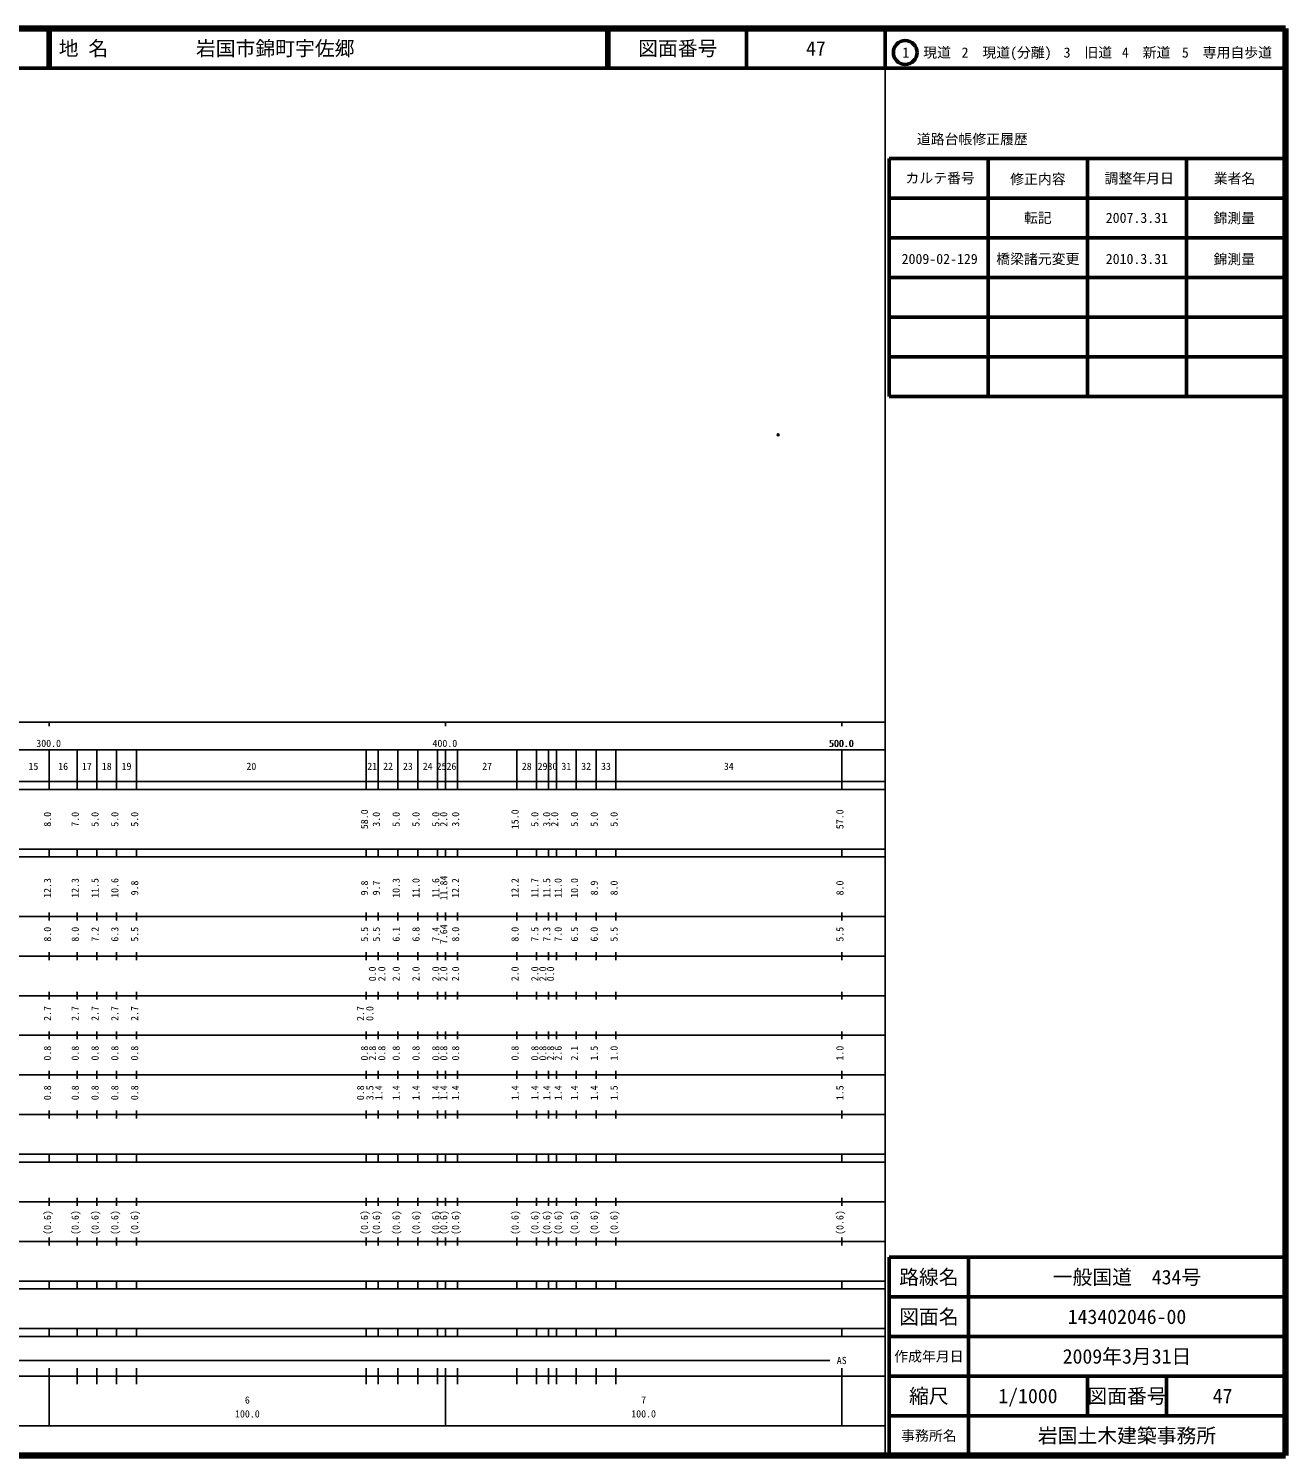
# Model space of a CAD drawing. Units: millimetres on the paper. Extents: x 40 to 680, y 20 to 380.
# Drawn here: x 362.8 to 680, y 20 to 380 of the extents above; entities that cross this region are included whole.
import ezdxf
from ezdxf.enums import TextEntityAlignment as Align

# ---------------------------------------------------------------- set-up
doc = ezdxf.new("R2010")
doc.units = ezdxf.units.MM
doc.header["$PDMODE"] = 32
doc.header["$PDSIZE"] = 0.5
doc.layers.add('M-OTRS', color=6, linetype='Continuous')
doc.layers.add('M-TTL-TXT', color=7, linetype='Continuous')
for name, color, linetype, lineweight in [('M-TTL', 2, 'Continuous', 140), ('M-TTL-BAND', 7, 'Continuous', 25), ('M-TTL-FRAM', 2, 'Continuous', 50), ('M-TTL-LINE', 7, 'Continuous', 50)]:
    doc.layers.add(name, color=color, linetype=linetype, lineweight=lineweight)
doc.styles.add('ＭＳ ゴシック', font='')
doc.styles.get('ＭＳ ゴシック').set_extended_font_data('MS Gothic')

msp = doc.modelspace()

# ---------------------------------------------------------------- linework, layer by layer
at = {"layer": 'M-OTRS'}
msp.add_point((551.944, 277.527), dxfattribs=at)
at = {"layer": 'M-TTL'}
for p, q in [((680, 380), (40, 380)), ((680, 20), (680, 380)), ((40, 20), (680, 20))]:
    msp.add_line(p, q, dxfattribs=at)
at = {"layer": 'M-TTL-BAND'}
for p, q in [((579, 20), (579, 370)), ((40, 205), (579, 205)), ((368, 205), (368, 204)), ((468, 205), (468, 204)), ((568, 205), (568, 204)), ((68, 198), (579, 198)), ((368, 188), (368, 198)), ((375, 188), (375, 198)), ((380, 188), (380, 198)), ((385, 188), (385, 198)), ((390, 188), (390, 198)), ((448, 188), (448, 198)), ((451, 188), (451, 198)), ((456, 188), (456, 198)), ((461, 188), (461, 198)), ((466, 188), (466, 198)), ((468, 188), (468, 198)), ((471, 188), (471, 198)), ((486, 188), (486, 198)), ((491, 188), (491, 198)), ((494, 188), (494, 198)), ((496, 188), (496, 198)), ((501, 188), (501, 198)), ((506, 188), (506, 198)), ((511, 188), (511, 198)), ((568, 188), (568, 198)), ((40, 190), (579, 190)), ((40, 188), (579, 188)), ((40, 173), (579, 173)), ((368, 171), (368, 173)), ((375, 171), (375, 173)), ((380, 171), (380, 173)), ((385, 171), (385, 173)), ((390, 171), (390, 173)), ((448, 171), (448, 173)), ((451, 171), (451, 173)), ((456, 171), (456, 173)), ((461, 171), (461, 173)), ((466, 171), (466, 173)), ((468, 171), (468, 173)), ((471, 171), (471, 173)), ((486, 171), (486, 173)), ((491, 171), (491, 173)), ((494, 171), (494, 173)), ((496, 171), (496, 173)), ((501, 171), (501, 173)), ((506, 171), (506, 173)), ((511, 171), (511, 173)), ((568, 171), (568, 173)), ((40, 171), (579, 171)), ((40, 156), (579, 156)), ((368, 155), (368, 157)), ((375, 155), (375, 157)), ((380, 155), (380, 157)), ((385, 155), (385, 157)), ((390, 155), (390, 157)), ((448, 155), (448, 157)), ((451, 155), (451, 157)), ((456, 155), (456, 157)), ((461, 155), (461, 157)), ((466, 155), (466, 157)), ((468, 155), (468, 157)), ((471, 155), (471, 157)), ((486, 155), (486, 157)), ((491, 155), (491, 157)), ((494, 155), (494, 157)), ((496, 155), (496, 157)), ((501, 155), (501, 157)), ((506, 155), (506, 157)), ((511, 155), (511, 157)), ((568, 155), (568, 157)), ((46, 146), (579, 146)), ((368, 145), (368, 147)), ((375, 145), (375, 147)), ((380, 145), (380, 147)), ((385, 145), (385, 147)), ((390, 145), (390, 147)), ((448, 145), (448, 147)), ((451, 145), (451, 147)), ((456, 145), (456, 147)), ((461, 145), (461, 147)), ((466, 145), (466, 147)), ((468, 145), (468, 147)), ((471, 145), (471, 147)), ((486, 145), (486, 147)), ((491, 145), (491, 147)), ((494, 145), (494, 147)), ((496, 145), (496, 147)), ((501, 145), (501, 147)), ((506, 145), (506, 147)), ((511, 145), (511, 147)), ((568, 145), (568, 147)), ((368, 135), (368, 137)), ((375, 135), (375, 137)), ((380, 135), (380, 137)), ((385, 135), (385, 137)), ((390, 135), (390, 137)), ((448, 135), (448, 137)), ((451, 135), (451, 137)), ((456, 135), (456, 137)), ((461, 135), (461, 137)), ((466, 135), (466, 137)), ((468, 135), (468, 137)), ((471, 135), (471, 137)), ((486, 135), (486, 137)), ((491, 135), (491, 137)), ((494, 135), (494, 137)), ((496, 135), (496, 137)), ((501, 135), (501, 137)), ((506, 135), (506, 137)), ((511, 135), (511, 137)), ((568, 135), (568, 137)), ((52, 136), (579, 136)), ((46, 126), (579, 126)), ((368, 125), (368, 127)), ((375, 125), (375, 127)), ((380, 125), (380, 127)), ((385, 125), (385, 127)), ((390, 125), (390, 127)), ((448, 125), (448, 127)), ((451, 125), (451, 127)), ((456, 125), (456, 127)), ((461, 125), (461, 127)), ((466, 125), (466, 127)), ((468, 125), (468, 127)), ((471, 125), (471, 127)), ((486, 125), (486, 127)), ((491, 125), (491, 127)), ((494, 125), (494, 127)), ((496, 125), (496, 127)), ((501, 125), (501, 127)), ((506, 125), (506, 127)), ((511, 125), (511, 127)), ((568, 125), (568, 127)), ((52, 116), (579, 116)), ((368, 115), (368, 117)), ((375, 115), (375, 117)), ((380, 115), (380, 117)), ((385, 115), (385, 117)), ((390, 115), (390, 117)), ((448, 115), (448, 117)), ((451, 115), (451, 117)), ((456, 115), (456, 117)), ((461, 115), (461, 117)), ((466, 115), (466, 117)), ((468, 115), (468, 117)), ((471, 115), (471, 117)), ((486, 115), (486, 117)), ((491, 115), (491, 117)), ((494, 115), (494, 117)), ((496, 115), (496, 117)), ((501, 115), (501, 117)), ((506, 115), (506, 117)), ((511, 115), (511, 117)), ((568, 115), (568, 117)), ((46, 106), (579, 106)), ((368, 105), (368, 107)), ((375, 105), (375, 107)), ((380, 105), (380, 107)), ((385, 105), (385, 107)), ((390, 105), (390, 107)), ((448, 105), (448, 107)), ((451, 105), (451, 107)), ((456, 105), (456, 107)), ((461, 105), (461, 107)), ((466, 105), (466, 107)), ((468, 105), (468, 107)), ((471, 105), (471, 107)), ((486, 105), (486, 107)), ((491, 105), (491, 107)), ((494, 105), (494, 107)), ((496, 105), (496, 107)), ((501, 105), (501, 107)), ((506, 105), (506, 107)), ((511, 105), (511, 107)), ((568, 105), (568, 107)), ((40, 96), (579, 96)), ((40, 94), (579, 94)), ((368, 94), (368, 96)), ((375, 94), (375, 96)), ((380, 94), (380, 96)), ((385, 94), (385, 96)), ((390, 94), (390, 96)), ((448, 94), (448, 96)), ((451, 94), (451, 96)), ((456, 94), (456, 96)), ((461, 94), (461, 96)), ((466, 94), (466, 96)), ((468, 94), (468, 96)), ((471, 94), (471, 96)), ((486, 94), (486, 96)), ((491, 94), (491, 96)), ((494, 94), (494, 96)), ((496, 94), (496, 96)), ((501, 94), (501, 96)), ((506, 94), (506, 96)), ((511, 94), (511, 96)), ((568, 94), (568, 96)), ((49, 84), (579, 84)), ((368, 83), (368, 85)), ((375, 83), (375, 85)), ((380, 83), (380, 85)), ((385, 83), (385, 85)), ((390, 83), (390, 85)), ((448, 83), (448, 85)), ((451, 83), (451, 85)), ((456, 83), (456, 85)), ((461, 83), (461, 85)), ((466, 83), (466, 85)), ((468, 83), (468, 85)), ((471, 83), (471, 85)), ((486, 83), (486, 85)), ((491, 83), (491, 85)), ((494, 83), (494, 85)), ((496, 83), (496, 85)), ((501, 83), (501, 85)), ((506, 83), (506, 85)), ((511, 83), (511, 85)), ((568, 83), (568, 85)), ((40, 74), (579, 74)), ((368, 73), (368, 75)), ((375, 73), (375, 75)), ((380, 73), (380, 75)), ((385, 73), (385, 75)), ((390, 73), (390, 75)), ((448, 73), (448, 75)), ((451, 73), (451, 75)), ((456, 73), (456, 75)), ((461, 73), (461, 75)), ((466, 73), (466, 75)), ((468, 73), (468, 75)), ((471, 73), (471, 75)), ((486, 73), (486, 75)), ((491, 73), (491, 75)), ((494, 73), (494, 75)), ((496, 73), (496, 75)), ((501, 73), (501, 75)), ((506, 73), (506, 75)), ((511, 73), (511, 75)), ((568, 73), (568, 75)), ((40, 64), (579, 64)), ((40, 62), (579, 62)), ((368, 62), (368, 64)), ((375, 62), (375, 64)), ((380, 62), (380, 64)), ((385, 62), (385, 64)), ((390, 62), (390, 64)), ((448, 62), (448, 64)), ((451, 62), (451, 64)), ((456, 62), (456, 64)), ((461, 62), (461, 64)), ((466, 62), (466, 64)), ((468, 62), (468, 64)), ((471, 62), (471, 64)), ((486, 62), (486, 64)), ((491, 62), (491, 64)), ((494, 62), (494, 64)), ((496, 62), (496, 64)), ((501, 62), (501, 64)), ((506, 62), (506, 64)), ((511, 62), (511, 64)), ((568, 62), (568, 64)), ((40, 52), (579, 52)), ((368, 50), (368, 52)), ((375, 50), (375, 52)), ((380, 50), (380, 52)), ((385, 50), (385, 52)), ((390, 50), (390, 52)), ((448, 50), (448, 52)), ((451, 50), (451, 52)), ((456, 50), (456, 52)), ((461, 50), (461, 52)), ((466, 50), (466, 52)), ((468, 50), (468, 52)), ((471, 50), (471, 52)), ((486, 50), (486, 52)), ((491, 50), (491, 52)), ((494, 50), (494, 52)), ((496, 50), (496, 52)), ((501, 50), (501, 52)), ((506, 50), (506, 52)), ((511, 50), (511, 52)), ((568, 50), (568, 52)), ((40, 50), (579, 50)), ((71, 44), (565, 44)), ((40, 40), (579, 40)), ((368, 27.5), (368, 42)), ((375, 38), (375, 42)), ((380, 38), (380, 42)), ((385, 38), (385, 42)), ((390, 38), (390, 42)), ((448, 38), (448, 42)), ((451, 38), (451, 42)), ((456, 38), (456, 42)), ((461, 38), (461, 42)), ((466, 38), (466, 42)), ((468, 27.5), (468, 42)), ((471, 38), (471, 42)), ((486, 38), (486, 42)), ((491, 38), (491, 42)), ((494, 38), (494, 42)), ((496, 38), (496, 42)), ((501, 38), (501, 42)), ((506, 38), (506, 42)), ((511, 38), (511, 42)), ((568, 27.5), (568, 42)), ((68, 27.5), (579, 27.5))]:
    msp.add_line(p, q, dxfattribs=at)
at = {"layer": 'M-TTL-FRAM'}
for p, q in [((580, 347.197), (580, 287.197)), ((580, 347.197), (680, 347.197)), ((580, 287.197), (680, 287.197)), ((680, 70), (580, 70)), ((580, 70), (580, 20))]:
    msp.add_line(p, q, dxfattribs=at)
at = {"layer": 'M-TTL-LINE'}
for p, q in [((367.75, 380), (367.75, 370)), ((368.25, 380), (368.25, 370)), ((508.747, 380), (508.747, 370)), ((509.247, 380), (509.247, 370)), ((543.997, 380), (543.997, 370)), ((579, 380), (579, 370)), ((40, 370), (680, 370)), ((605, 347.197), (605, 287.197)), ((630, 347.197), (630, 287.197)), ((655, 347.197), (655, 287.197)), ((580, 337.197), (680, 337.197)), ((580, 327.197), (680, 327.197)), ((580, 317.197), (680, 317.197)), ((580, 307.197), (680, 307.197)), ((580, 297.197), (680, 297.197)), ((600, 70), (600, 20)), ((680, 60), (580, 60)), ((680, 50), (580, 50)), ((680, 40), (580, 40)), ((630, 40), (630, 30)), ((650, 40), (650, 30)), ((680, 30), (580, 30))]:
    msp.add_line(p, q, dxfattribs=at)
msp.add_circle((584.031, 373.958), 3, dxfattribs=at)

# ---------------------------------------------------------------- texts
at = {"layer": 'M-TTL-BAND', "style": 'ＭＳ ゴシック'}
for s, p in [('300.0', (367.844, 198.195)), ('400.0', (467.844, 198.195)), ('500.0', (567.844, 198.195)), ('500.0', (568, 198.195)), ('15', (364, 192.405)), ('16', (371.5, 192.405)), ('17', (377.5, 192.405)), ('18', (382.5, 192.405)), ('19', (387.5, 192.405)), ('20', (419, 192.405)), ('21', (449.5, 192.405)), ('22', (453.5, 192.405)), ('23', (458.5, 192.405)), ('24', (463.5, 192.405)), ('25', (467, 192.405)), ('26', (469.5, 192.405)), ('27', (478.5, 192.405)), ('28', (488.5, 192.405)), ('29', (492.5, 192.405)), ('30', (495, 192.405)), ('31', (498.5, 192.405)), ('32', (503.5, 192.405)), ('33', (508.5, 192.405)), ('34', (539.5, 192.405)), ('AS', (568, 42.5)), ('6', (418, 32.523)), ('7', (518, 32.523)), ('100.0', (418, 29.033)), ('100.0', (518, 29.033))]:
    msp.add_text(s, height=1.833, dxfattribs=at).set_placement(p, align=Align.BOTTOM_CENTER)
for s, p in [('8.0', (369, 180.5)), ('7.0', (376, 180.5)), ('5.0', (381, 180.5)), ('5.0', (386, 180.5)), ('5.0', (391, 180.5)), ('58.0', (449, 180.5)), ('3.0', (452, 180.5)), ('5.0', (457, 180.5)), ('5.0', (462, 180.5)), ('5.0', (467, 180.5)), ('2.0', (469, 180.5)), ('3.0', (472, 180.5)), ('15.0', (487, 180.5)), ('5.0', (492, 180.5)), ('3.0', (495, 180.5)), ('2.0', (497, 180.5)), ('5.0', (502, 180.5)), ('5.0', (507, 180.5)), ('5.0', (512, 180.5)), ('57.0', (569, 180.5)), ('11.84', (469, 163.174)), ('12.3', (369, 163.174)), ('12.3', (376, 163.174)), ('11.5', (381, 163.174)), ('10.6', (386, 163.174)), ('9.8', (391, 163.174)), ('9.8', (449, 163.174)), ('9.7', (452, 163.174)), ('10.3', (457, 163.174)), ('11.0', (462, 163.174)), ('11.6', (467, 163.174)), ('12.2', (472, 163.174)), ('12.2', (487, 163.174)), ('11.7', (492, 163.174)), ('11.5', (495, 163.174)), ('11.0', (497.881, 163.174)), ('10.0', (502, 163.174)), ('8.9', (507, 163.174)), ('8.0', (512, 163.174)), ('8.0', (569, 163.174)), ('8.0', (369, 151.5)), ('8.0', (376, 151.5)), ('7.2', (381, 151.5)), ('6.3', (386, 151.5)), ('5.5', (391, 151.5)), ('5.5', (449, 151.5)), ('5.5', (452, 151.5)), ('6.1', (457, 151.5)), ('6.8', (462, 151.5)), ('7.4', (467, 151.5)), ('7.64', (469, 151.5)), ('8.0', (472, 151.5)), ('8.0', (487, 151.5)), ('7.5', (492, 151.5)), ('7.3', (495, 151.5)), ('7.0', (497.881, 151.5)), ('6.5', (502, 151.5)), ('6.0', (507, 151.5)), ('5.5', (512, 151.5)), ('5.5', (569, 151.5)), ('0.0', (451, 141.5)), ('2.0', (453.37, 141.5)), ('2.0', (457, 141.5)), ('2.0', (462, 141.5)), ('2.0', (467, 141.5)), ('2.0', (469, 141.5)), ('2.0', (472, 141.5)), ('2.0', (487, 141.5)), ('2.0', (492, 141.5)), ('2.0', (494, 141.5)), ('0.0', (495.969, 141.5)), ('2.7', (369, 131.5)), ('2.7', (376, 131.5)), ('2.7', (381, 131.5)), ('2.7', (386, 131.5)), ('2.7', (391, 131.5)), ('2.7', (448, 131.5)), ('0.0', (450.37, 131.5)), ('0.8', (369, 121.5)), ('0.8', (376, 121.5)), ('0.8', (381, 121.5)), ('0.8', (386, 121.5)), ('0.8', (391, 121.5)), ('0.8', (449, 121.5)), ('2.8', (451, 121.5)), ('0.8', (453.37, 121.5)), ('0.8', (457, 121.5)), ('0.8', (462, 121.5)), ('0.8', (467, 121.5)), ('0.8', (469, 121.5)), ('0.8', (472, 121.5)), ('0.8', (487, 121.5)), ('0.8', (492, 121.5)), ('0.8', (494, 121.5)), ('2.8', (495.969, 121.5)), ('2.6', (497.881, 121.5)), ('2.1', (502, 121.5)), ('1.5', (507, 121.5)), ('1.0', (512, 121.5)), ('1.0', (569, 121.5)), ('0.8', (369, 111.5)), ('0.8', (376, 111.5)), ('0.8', (381, 111.5)), ('0.8', (386, 111.5)), ('0.8', (391, 111.5)), ('0.8', (448, 111.5)), ('3.5', (450.37, 111.5)), ('1.4', (452.632, 111.5)), ('1.4', (457, 111.5)), ('1.4', (462, 111.5)), ('1.4', (467, 111.5)), ('1.4', (469, 111.5)), ('1.4', (472, 111.5)), ('1.4', (487, 111.5)), ('1.4', (492, 111.5)), ('1.4', (495, 111.5)), ('1.4', (497.881, 111.5)), ('1.4', (502, 111.5)), ('1.4', (507, 111.5)), ('1.5', (512, 111.5)), ('1.5', (569, 111.5)), ('(0.6)', (369, 78.764)), ('(0.6)', (376, 78.764)), ('(0.6)', (381, 78.764)), ('(0.6)', (386, 78.764)), ('(0.6)', (391, 78.764)), ('(0.6)', (449, 78.764)), ('(0.6)', (452, 78.764)), ('(0.6)', (457, 78.764)), ('(0.6)', (462, 78.764)), ('(0.6)', (467, 78.764)), ('(0.6)', (469, 78.764)), ('(0.6)', (472, 78.764)), ('(0.6)', (487, 78.764)), ('(0.6)', (492, 78.764)), ('(0.6)', (495, 78.764)), ('(0.6)', (497.881, 78.764)), ('(0.6)', (502, 78.764)), ('(0.6)', (507, 78.764)), ('(0.6)', (512, 78.764)), ('(0.6)', (569, 78.764))]:
    msp.add_text(s, height=1.833, rotation=90, dxfattribs=at).set_placement(p, align=Align.BOTTOM_CENTER)
at = {"layer": 'M-TTL-TXT', "style": 'ＭＳ ゴシック'}
for s, p in [('地 名', (370.38, 375)), ('岩国市錦町宇佐郷', (405.024, 375))]:
    msp.add_text(s, height=3.666, dxfattribs=at).set_placement(p, align=Align.MIDDLE_LEFT)
for s, height, p in [('図面番号', 3.666, (526.622, 375)), ('47', 3.666, (561.497, 375)), ('1\u3000現道', 2.566, (589.448, 373.958)), ('2\u3000現道(分離)', 2.566, (609.619, 373.958)), ('3\u3000旧道', 2.566, (630.121, 373.958)), ('4\u3000新道', 2.566, (644.824, 373.958)), ('5\u3000専用自歩道', 2.566, (665.228, 373.958)), ('道路台帳修正履歴', 2.566, (600.968, 352.113)), ('カルテ番号', 2.566, (592.839, 342.277)), ('修正内容', 2.566, (617.509, 342.023)), ('調整年月日', 2.566, (643.089, 342.197)), ('業者名', 2.566, (667.134, 342.197)), ('転記', 2.566, (617.5, 332.245)), ('2007.3.31', 2.566, (642.5, 332.245)), ('錦測量', 2.566, (667.077, 332.189)), ('2009-02-129', 2.566, (592.729, 321.876)), ('橋梁諸元変更', 2.566, (617.5, 321.876)), ('2010.3.31', 2.566, (642.5, 321.876)), ('錦測量', 2.566, (667.077, 321.819)), ('路線名', 3.666, (590, 65)), ('路線名', 3.666, (590, 65)), ('一般国道\u3000434号', 3.666, (640, 65)), ('図面名', 3.666, (590, 55)), ('図面名', 3.666, (590, 55)), ('143402046-00', 3.666, (640, 55)), ('2009年3月31日', 3.666, (640, 45)), ('作成年月日', 2.566, (590, 45)), ('作成年月日', 2.566, (590, 45)), ('縮尺', 3.666, (590, 35)), ('縮尺', 3.666, (590, 35)), ('1/1000', 3.666, (615, 35)), ('図面番号', 3.666, (640, 35)), ('図面番号', 3.666, (640, 35)), ('47', 3.666, (664.125, 35)), ('事務所名', 2.566, (590, 25)), ('事務所名', 2.566, (590, 25)), ('岩国土木建築事務所', 3.666, (640, 25))]:
    msp.add_text(s, height=height, dxfattribs=at).set_placement(p, align=Align.MIDDLE_CENTER)

doc.saveas('drawing.dxf')
